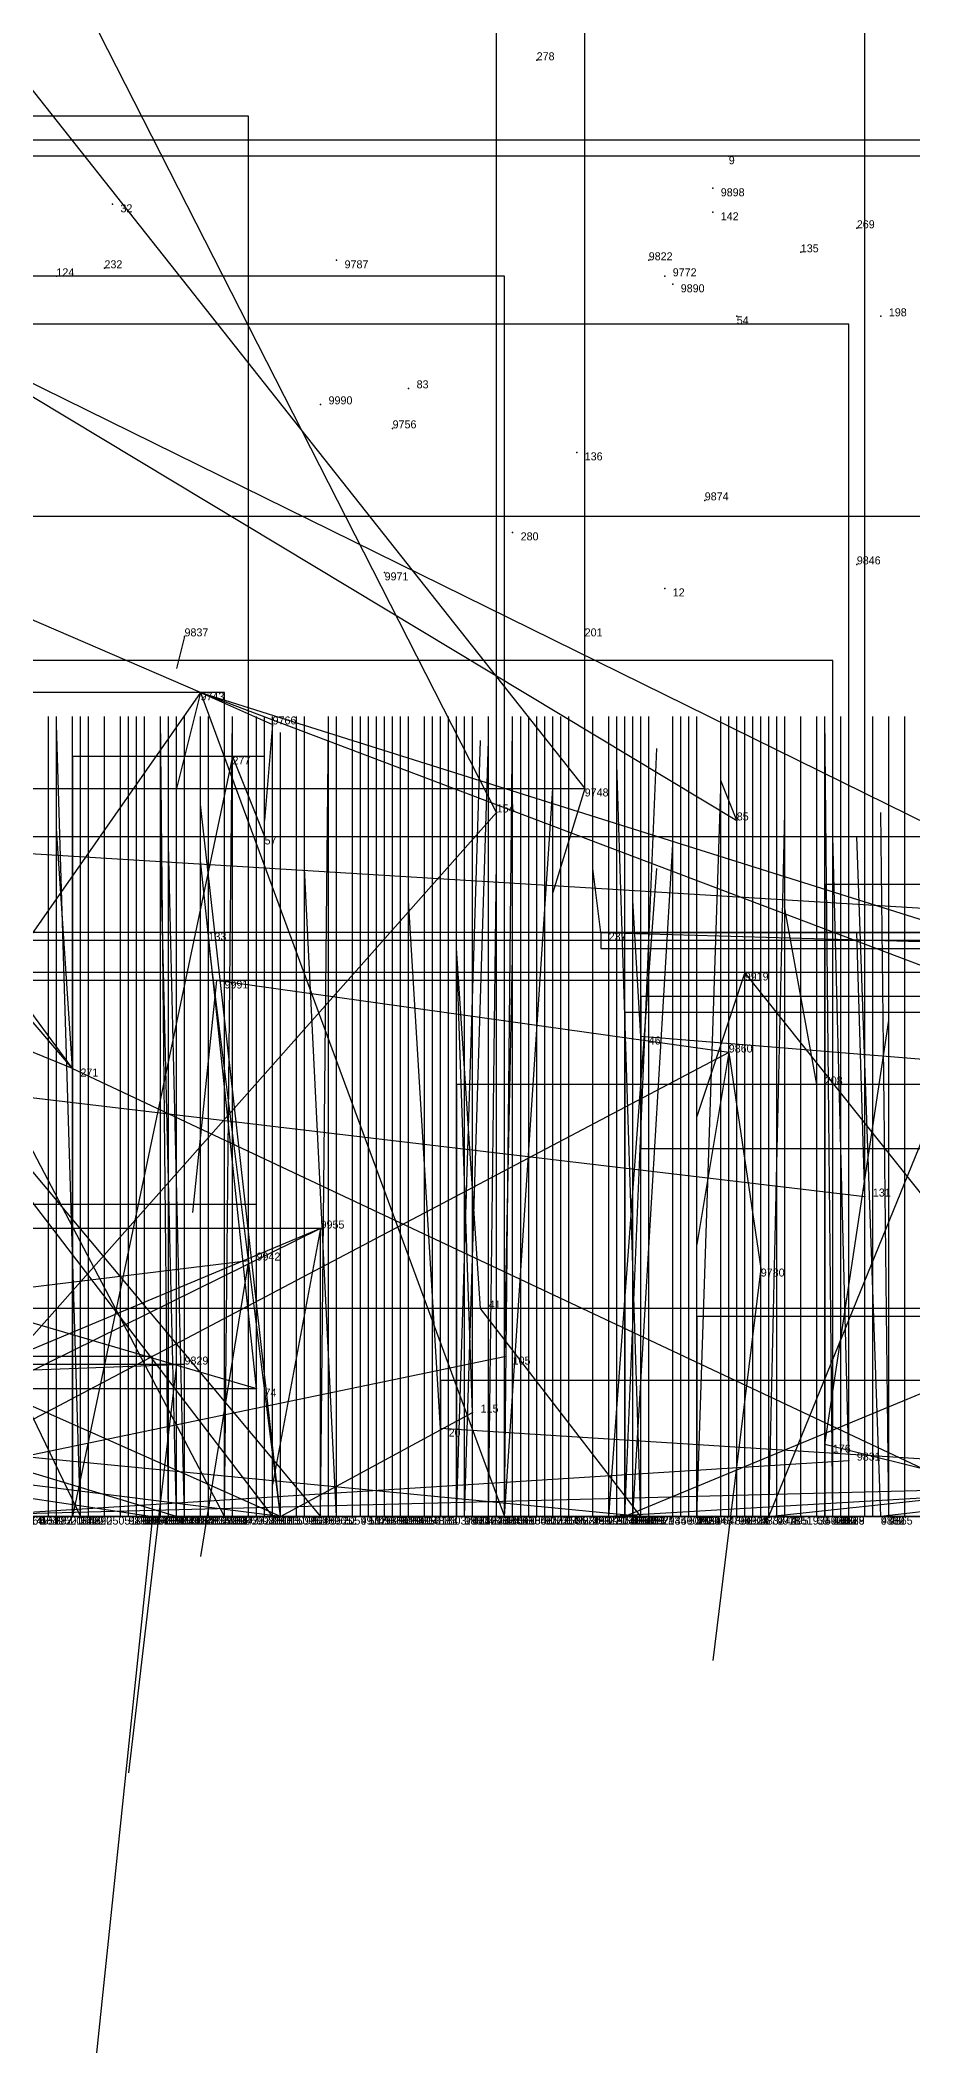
# Model space of a CAD drawing. Extents: x -0.07 to 1.1, y -0.07 to 1.1.
# Drawn here: x 0.121 to 0.23, y -0.067 to 0.1845 of the extents above; entities that cross this region are included whole.
import ezdxf

# ---------------------------------------------------------------- set-up
doc = ezdxf.new("R2010")
doc.units = 0
for name, color, linetype in [('Clients', 3, 'CONTINUOUS'), ('Facilities', 3, 'CONTINUOUS'), ('Facilities_lines', 3, 'CONTINUOUS'), ('Min_max_boxes', 1, 'CONTINUOUS'), ('Normals', 1, 'CONTINUOUS'), ('Source_points', 5, 'CONTINUOUS'), ('Text', 3, 'CONTINUOUS')]:
    doc.layers.add(name, color=color, linetype=linetype)

msp = doc.modelspace()

# ---------------------------------------------------------------- linework, layer by layer
at = {"layer": 'Clients', "color": 5}
for p in [(0.15, 0.099, 1), (0.189, 0.091, 1), (0.208, 0.087), (0.149, 0.085), (0.142, 0.072), (0.209, 0.068, 1), (0.143, 0.067, 1), (0.196, 0.06), (0.218, 0.054), (0.224, 0.04), (0.147, 0.032, 1), (0.211, 0.031, 1), (0.176, 0.026), (0.138, 0.019, 1), (0.179, 0.02), (0.148, 0.016), (0.175, 0.013), (0.171, 0.011), (0.219, 0.009), (0.222, 0.007, 1), (0.125, 0, 0.09), (0.126, 0, 0.057), (0.135, 0, 0.992), (0.139, 0, 0.967), (0.15, 0, 0.059), (0.15, 0, 0.085), (0.151, 0, 0.947), (0.156, 0, 0.064), (0.158, 0, 0.002), (0.173, 0, 0.951), (0.174, 0, 0.949), (0.177, 0, 0.008), (0.179, 0, 0.93), (0.179, 0, 0.966), (0.182, 0, 0.089), (0.192, 0, 0.999), (0.194, 0, 0.066), (0.194, 0, 0.959), (0.195, 0, 0.989), (0.197, 0, 0.926), (0.203, 0, 0.977), (0.22, 0, 0.083), (0.226, 0, 0.998), (0.227, 0, 0.034)]:
    msp.add_point(p, dxfattribs=at)
at = {"layer": 'Facilities', "color": 3}
for p in [(0.183, 0.182), (0.207, 0.17), (0.205, 0.166, 1), (0.13, 0.164), (0.205, 0.163), (0.223, 0.161), (0.129, 0.156), (0.158, 0.157, 1), (0.197, 0.157, 1), (0.216, 0.158), (0.123, 0.155), (0.199, 0.155, 1), (0.2, 0.154, 1), (0.208, 0.15), (0.226, 0.15), (0.167, 0.141), (0.156, 0.139, 1), (0.165, 0.136, 1), (0.188, 0.133), (0.204, 0.127, 1), (0.18, 0.123), (0.223, 0.119, 1), (0.164, 0.118, 1), (0.199, 0.116), (0.189, 0.111), (0.139, 0.11, 1), (0.141, 0.103, 1), (0.145, 0.095), (0.178, 0.088), (0.191, 0.073), (0.207, 0.058, 1), (0.125, 0.056), (0.156, 0.036, 1), (0.122, 0, 0.634), (0.122, 0, 0.614), (0.123, 0, 0.398), (0.123, 0, 0.657), (0.125, 0, 0.248), (0.125, 0, 0.506), (0.126, 0, 0.262), (0.127, 0, 0.42), (0.129, 0, 0.562), (0.131, 0, 0.668), (0.131, 0, 0.844), (0.132, 0, 0.665), (0.133, 0, 0.793), (0.133, 0, 0.825), (0.134, 0, 0.492), (0.134, 0, 0.34), (0.136, 0, 0.459), (0.136, 0, 0.38), (0.136, 0, 0.409), (0.136, 0, 0.856), (0.137, 0, 0.449), (0.137, 0, 0.903), (0.138, 0, 0.524), (0.138, 0, 0.972), (0.139, 0, 0.382), (0.141, 0, 0.142), (0.141, 0, 0.768), (0.142, 0, 0.431), (0.142, 0, 0.615), (0.142, 0, 0.573), (0.144, 0, 0.227), (0.144, 0, 0.383), (0.144, 0, 0.636), (0.144, 0, 0.927), (0.145, 0, 0.242), (0.145, 0, 0.886), (0.147, 0, 0.824), (0.148, 0, 0.156), (0.148, 0, 0.63), (0.149, 0, 0.184), (0.149, 0, 0.828), (0.151, 0, 0.029), (0.153, 0, 0.527), (0.153, 0, 0.81), (0.154, 0, 0.14), (0.154, 0, 0.697), (0.154, 0, 0.837), (0.157, 0, 0.725), (0.158, 0, 0.525), (0.16, 0, 0.286), (0.16, 0, 0.792), (0.161, 0, 0.238), (0.161, 0, 0.723), (0.162, 0, 0.362), (0.163, 0, 0.086), (0.163, 0, 0.546), (0.164, 0, 0.513), (0.164, 0, 0.807), (0.164, 0, 0.866), (0.165, 0, 0.772), (0.166, 0, 0.596), (0.166, 0, 0.887), (0.167, 0, 0.787), (0.169, 0, 0.829), (0.17, 0, 0.437), (0.171, 0, 0.253), (0.172, 0, 0.287), (0.173, 0, 0.189), (0.174, 0, 0.456), (0.174, 0, 0.599), (0.175, 0, 0.534), (0.175, 0, 0.65), (0.177, 0, 0.199), (0.177, 0, 0.277), (0.177, 0, 0.33), (0.178, 0, 0.161), (0.179, 0, 0.45), (0.179, 0, 0.594), (0.18, 0, 0.101), (0.18, 0, 0.521), (0.181, 0, 0.542), (0.181, 0, 0.861), (0.183, 0, 0.536), (0.183, 0, 0.794), (0.184, 0, 0.357), (0.184, 0, 0.585), (0.185, 0, 0.711), (0.186, 0, 0.584), (0.187, 0, 0.304), (0.187, 0, 0.579), (0.187, 0, 0.649), (0.187, 0, 0.789), (0.19, 0, 0.122), (0.19, 0, 0.212), (0.19, 0, 0.37), (0.19, 0, 0.841), (0.192, 0, 0.193), (0.192, 0, 0.52), (0.192, 0, 0.606), (0.193, 0, 0.34), (0.194, 0, 0.35), (0.194, 0, 0.649), (0.195, 0, 0.179), (0.195, 0, 0.55), (0.196, 0, 0.236), (0.196, 0, 0.045), (0.196, 0, 0.796), (0.197, 0, 0.272), (0.197, 0, 0.525), (0.2, 0, 0.349), (0.201, 0, 0.274), (0.201, 0, 0.646), (0.202, 0, 0.214), (0.202, 0, 0.343), (0.203, 0, 0.487), (0.203, 0, 0.638), (0.203, 0, 0.835), (0.206, 0, 0.265), (0.207, 0, 0.403), (0.207, 0, 0.296), (0.208, 0, 0.323), (0.208, 0, 0.267), (0.209, 0, 0.777), (0.21, 0, 0.61), (0.211, 0, 0.503), (0.212, 0, 0.332), (0.212, 0, 0.982), (0.213, 0, 0.414), (0.214, 0, 0.192), (0.216, 0, 0.696), (0.218, 0, 0.106), (0.218, 0, 0.428), (0.219, 0, 0.292), (0.219, 0, 0.777), (0.22, 0, 0.41), (0.22, 0, 0.27), (0.22, 0, 0.916), (0.22, 0, 0.799), (0.221, 0, 0.539), (0.225, 0, 0.429), (0.227, 0, 0.765), (0.229, 0, 0.273)]:
    msp.add_point(p, dxfattribs=at)
at = {"layer": 'Facilities_lines', "color": 3}
for p, q in [((0.178, 0.088), (0.098, 0.245)), ((0.079, 0.23, 1), (0.189, 0.091, 1)), ((0.125, 0.056), (0.041, 0.17)), ((0.105, 0.149), (0.208, 0.087)), ((0.105, 0.149), (0.235, 0.085)), ((0.125, 0.056), (0.057, 0.135)), ((0.141, 0.103, 1), (0.09, 0.125, 1)), ((0.125, 0.056), (0, 0.107, 0.062)), ((0.141, 0.103, 1), (0.069, 0, 0.932)), ((0.144, 0, 0.927), (0.09, 0.103, 1)), ((0.141, 0.103, 1), (0.309, 0.05, 1)), ((0.141, 0.103, 1), (0.302, 0.042, 1)), ((0.141, 0.103, 1), (0.179, 0, 0.93)), ((0.141, 0.103, 1), (0.15, 0.099, 1)), ((0.145, 0.095), (0.125, 0, 0.09)), ((0.145, 0.095), (0.149, 0.085)), ((0.178, 0.088), (0.1, 0, 0.083)), ((0.085, 0.085), (0.156, 0, 0.064)), ((0.085, 0.085), (0.126, 0, 0.057)), ((0.085, 0.085), (0.15, 0, 0.059)), ((0.085, 0.085), (0.314, 0.071)), ((0.191, 0.073), (0.235, 0.073)), ((0.191, 0.073), (0.262, 0.071)), ((0.151, 0, 0.029), (0.142, 0.072)), ((0.26, 0.004, 1), (0.209, 0.068, 1)), ((0.151, 0, 0.029), (0, 0.067, 0.049)), ((0.207, 0.058, 1), (0.143, 0.067, 1)), ((0.047, 0.061), (0.224, 0.04)), ((0.207, 0.058, 1), (0.097, 0, 0.964)), ((0.27, 0.054), (0.196, 0.06)), ((0.207, 0.058, 1), (0.211, 0.031, 1)), ((0.125, 0.056), (0.244, 0, 0.031)), ((0.125, 0.056), (0.244, 0, 0.045)), ((0.212, 0, 0.982), (0.234, 0.054, 1)), ((0.27, 0.054), (0.218, 0.054)), ((0.156, 0.036, 1), (0.07, 0, 0.973)), ((0.156, 0.036, 1), (0.083, 0, 0.999)), ((0.283, 0.037, 1), (0.194, 0, 0.959)), ((0, 0.014, 0.971), (0.147, 0.032, 1)), ((0.114, 0.026), (0.148, 0.016)), ((0.196, 0, 0.045), (0.176, 0.026)), ((0.151, 0, 0.029), (0, 0.019, 0.034)), ((0, 0.014, 0.971), (0.138, 0.019, 1)), ((0.138, 0, 0.972), (0.075, 0.019, 1)), ((0.102, 0.004), (0.179, 0.02)), ((0.022, 0.017, 1), (0.135, 0, 0.992)), ((0.151, 0, 0.029), (0.175, 0.013)), ((0.345, 0, 0.026), (0.171, 0.011)), ((0.196, 0, 0.045), (0.093, 0.01)), ((0.255, 0, 0.006), (0.219, 0.009)), ((0.111, 0, 0.952), (0.222, 0.007, 1)), ((0.26, 0.004, 1), (0.106, 0, 0.937)), ((0.26, 0.004, 1), (0.192, 0, 0.999)), ((0.212, 0, 0.982), (0.249, 0.004, 1)), ((0.26, 0.004, 1), (0.226, 0, 0.998)), ((0.196, 0, 0.045), (0.014, 0, 0.102)), ((0.027, 0, 0.901), (0.179, 0, 0.966)), ((0.049, 0, 0.081), (0.194, 0, 0.066)), ((0.138, 0, 0.972), (0.065, 0, 0.991)), ((0.271, 0, 0.095), (0.077, 0, 0.101)), ((0.081, 0, 0.902), (0.197, 0, 0.926)), ((0.088, 0, 0.055), (0.22, 0, 0.083)), ((0.137, 0, 0.903), (0.09, 0, 0.868)), ((0.137, 0, 0.903), (0.097, 0, 0.774)), ((0.111, 0, 0.952), (0.151, 0, 0.947)), ((0.111, 0, 0.952), (0.174, 0, 0.949)), ((0.137, 0, 0.903), (0.26, 0, 0.918)), ((0.138, 0, 0.972), (0.139, 0, 0.967)), ((0.271, 0, 0.095), (0.15, 0, 0.085)), ((0.151, 0, 0.029), (0.227, 0, 0.034)), ((0.151, 0, 0.029), (0.158, 0, 0.002)), ((0.151, 0, 0.029), (0.177, 0, 0.008)), ((0.151, 0, 0.029), (0.244, 0, 0.022)), ((0.151, 0, 0.029), (0.235, 0, 0.014)), ((0.151, 0, 0.029), (0.261, 0, 0.018)), ((0.151, 0, 0.029), (0.274, 0, 0.056)), ((0.151, 0, 0.029), (0.301, 0, 0.026)), ((0.163, 0, 0.086), (0.182, 0, 0.089)), ((0.212, 0, 0.982), (0.173, 0, 0.951)), ((0.212, 0, 0.982), (0.195, 0, 0.989)), ((0.196, 0, 0.045), (0.376, 0, 0.038)), ((0.196, 0, 0.045), (0.288, 0, 0.009)), ((0.268, 0, 0.987), (0.203, 0, 0.977))]:
    msp.add_line(p, q, dxfattribs=at)
at = {"layer": 'Min_max_boxes', "color": 1}
for p, q in [((0.189, 0.091, 0.928), (0.189, 0.277, 0.928)), ((0.189, 0.091, 1), (0.189, 0.277, 1)), ((0.178, 0), (0.178, 0.245)), ((0.178, 0, 0.083), (0.178, 0.245, 0.083)), ((0.224, 0), (0.224, 0.221)), ((0.224, 0, 0.004), (0.224, 0.221, 0.004)), ((0.147, 0.175, 0.801), (0, 0.175, 0.801)), ((0.147, 0.175, 1), (0, 0.175, 1)), ((0.147, 0, 0.801), (0.147, 0.175, 0.801)), ((0.147, 0, 1), (0.147, 0.175, 1)), ((0.147, 0.175, 0.801), (0.147, 0.175, 1)), ((0.314, 0.172), (0, 0.172)), ((0.314, 0.172, 0.073), (0, 0.172, 0.073)), ((0.244, 0.17), (0, 0.17)), ((0.244, 0.17, 0.062), (0, 0.17, 0.062)), ((0.179, 0.155), (0.005, 0.155)), ((0.179, 0.155, 0.085), (0.005, 0.155, 0.085)), ((0.179, 0), (0.179, 0.155)), ((0.179, 0, 0.085), (0.179, 0.155, 0.085)), ((0.179, 0.155), (0.179, 0.155, 0.085)), ((0.222, 0.149, 0.754), (0, 0.149, 0.754)), ((0.222, 0.149, 1), (0, 0.149, 1)), ((0.222, 0, 0.754), (0.222, 0.149, 0.754)), ((0.222, 0, 1), (0.222, 0.149, 1)), ((0.222, 0.149, 0.754), (0.222, 0.149, 1)), ((0.309, 0.125, 0.93), (0.069, 0.125, 0.93)), ((0.309, 0.125, 1), (0.069, 0.125, 1)), ((0.22, 0.107), (0.082, 0.107)), ((0.22, 0.107, 0.18), (0.082, 0.107, 0.18)), ((0.22, 0), (0.22, 0.107)), ((0.22, 0, 0.18), (0.22, 0.107, 0.18)), ((0.22, 0.107), (0.22, 0.107, 0.18)), ((0.144, 0.103, 0.927), (0.09, 0.103, 0.927)), ((0.144, 0.103, 1), (0.09, 0.103, 1)), ((0.144, 0, 0.927), (0.144, 0.103, 0.927)), ((0.144, 0, 1), (0.144, 0.103, 1)), ((0.144, 0.103, 0.927), (0.144, 0.103, 1)), ((0.149, 0.095), (0.125, 0.095)), ((0.125, 0.095), (0.125, 0)), ((0.149, 0.095, 0.09), (0.125, 0.095, 0.09)), ((0.125, 0.095, 0.09), (0.125, 0, 0.09)), ((0.125, 0.095), (0.125, 0.095, 0.09)), ((0.149, 0), (0.149, 0.095)), ((0.149, 0, 0.09), (0.149, 0.095, 0.09)), ((0.149, 0.095), (0.149, 0.095, 0.09)), ((0, 0.091, 0.928), (0.189, 0.091, 0.928)), ((0, 0.091, 1), (0.189, 0.091, 1)), ((0.189, 0.091, 0.928), (0.189, 0.091, 1)), ((0.053, 0.085), (0.235, 0.085)), ((0.053, 0.085), (0.235, 0.085)), ((0.454, 0.079), (0.219, 0.079)), ((0.219, 0.079), (0.219, 0)), ((0.454, 0.079, 0.056), (0.219, 0.079, 0.056)), ((0.219, 0.079, 0.056), (0.219, 0, 0.056)), ((0.219, 0.079), (0.219, 0.079, 0.056)), ((0.197, 0.073, 0.81), (0, 0.073, 0.81)), ((0.197, 0.073, 0.926), (0, 0.073, 0.926)), ((0.262, 0.073), (0.191, 0.073)), ((0.191, 0.073), (0.191, 0.071)), ((0.262, 0.073), (0.191, 0.073)), ((0.191, 0.073), (0.191, 0.071)), ((0.191, 0.073), (0.191, 0.073)), ((0.197, 0, 0.81), (0.197, 0.073, 0.81)), ((0.197, 0, 0.926), (0.197, 0.073, 0.926)), ((0.197, 0.073, 0.81), (0.197, 0.073, 0.926)), ((0.301, 0.072), (0, 0.072)), ((0.301, 0.072, 0.056), (0, 0.072, 0.056)), ((0.191, 0.071), (0.262, 0.071)), ((0.191, 0.071), (0.262, 0.071)), ((0.191, 0.071), (0.191, 0.071)), ((0.358, 0.068, 0.937), (0.106, 0.068, 0.937)), ((0.358, 0.068, 1), (0.106, 0.068, 1)), ((0.211, 0.067, 0.964), (0.097, 0.067, 0.964)), ((0.211, 0.067, 1), (0.097, 0.067, 1)), ((0.211, 0, 0.964), (0.211, 0.067, 0.964)), ((0.211, 0, 1), (0.211, 0.067, 1)), ((0.211, 0.067, 0.964), (0.211, 0.067, 1)), ((0.426, 0.063, 0.949), (0.194, 0.063, 0.949)), ((0.194, 0.063, 0.949), (0.194, 0, 0.949)), ((0.426, 0.063, 1), (0.194, 0.063, 1)), ((0.194, 0.063, 1), (0.194, 0, 1)), ((0.194, 0.063, 0.949), (0.194, 0.063, 1)), ((0.27, 0.065), (0.196, 0.065)), ((0.196, 0.065), (0.196, 0.046)), ((0.27, 0.065), (0.196, 0.065)), ((0.196, 0.065), (0.196, 0.046)), ((0.196, 0.065), (0.196, 0.065)), ((0.249, 0.054, 0.951), (0.173, 0.054, 0.951)), ((0.173, 0.054, 0.951), (0.173, 0, 0.951)), ((0.249, 0.054, 1), (0.173, 0.054, 1)), ((0.173, 0.054, 1), (0.173, 0, 1)), ((0.173, 0.054, 0.951), (0.173, 0.054, 1)), ((0.196, 0.046), (0.27, 0.046)), ((0.196, 0.046), (0.27, 0.046)), ((0.196, 0.046), (0.196, 0.046)), ((0.148, 0.039), (0.074, 0.039)), ((0.148, 0.039), (0.074, 0.039)), ((0.148, 0.016), (0.148, 0.039)), ((0.148, 0.016), (0.148, 0.039)), ((0.148, 0.039), (0.148, 0.039)), ((0.156, 0.036, 0.973), (0.07, 0.036, 0.973)), ((0.156, 0.036, 1), (0.07, 0.036, 1)), ((0.156, 0, 0.973), (0.156, 0.036, 0.973)), ((0.156, 0, 1), (0.156, 0.036, 1)), ((0.156, 0.036, 0.973), (0.156, 0.036, 1)), ((0.376, 0.026), (0.014, 0.026)), ((0.376, 0.026, 0.102), (0.014, 0.026, 0.102)), ((0.356, 0.025, 0.944), (0.203, 0.025, 0.944)), ((0.203, 0.025, 0.944), (0.203, 0, 0.944)), ((0.356, 0.025, 1), (0.203, 0.025, 1)), ((0.203, 0.025, 1), (0.203, 0, 1)), ((0.203, 0.025, 0.944), (0.203, 0.025, 1)), ((0.135, 0.02, 0.992), (0.015, 0.02, 0.992)), ((0.135, 0.02, 1), (0.015, 0.02, 1)), ((0.139, 0.019, 0.967), (0.065, 0.019, 0.967)), ((0.139, 0.019, 1), (0.065, 0.019, 1)), ((0.135, 0, 0.992), (0.135, 0.02, 0.992)), ((0.135, 0, 1), (0.135, 0.02, 1)), ((0.135, 0.02, 0.992), (0.135, 0.02, 1)), ((0.139, 0, 0.967), (0.139, 0.019, 0.967)), ((0.139, 0, 1), (0.139, 0.019, 1)), ((0.139, 0.019, 0.967), (0.139, 0.019, 1)), ((0.074, 0.016), (0.148, 0.016)), ((0.074, 0.016), (0.148, 0.016)), ((0.148, 0.016), (0.148, 0.016)), ((0.354, 0.017), (0.171, 0.017)), ((0.171, 0.017), (0.171, 0)), ((0.354, 0.017, 0.026), (0.171, 0.017, 0.026)), ((0.171, 0.017, 0.026), (0.171, 0, 0.026)), ((0.171, 0.017), (0.171, 0.017, 0.026)), ((0, 0), (0.301, 0)), ((0, 0, 0.056), (0.301, 0, 0.056)), ((0, 0), (0.314, 0)), ((0, 0, 0.073), (0.314, 0, 0.073)), ((0, 0), (0.244, 0)), ((0, 0, 0.062), (0.244, 0, 0.062)), ((0, 0, 0.801), (0.147, 0, 0.801)), ((0, 0, 1), (0.147, 0, 1)), ((0, 0, 0.754), (0.222, 0, 0.754)), ((0, 0, 1), (0.222, 0, 1)), ((0, 0, 0.81), (0.197, 0, 0.81)), ((0, 0, 0.926), (0.197, 0, 0.926)), ((0.005, 0), (0.179, 0)), ((0.005, 0, 0.085), (0.179, 0, 0.085)), ((0.008, 0), (0.224, 0)), ((0.008, 0, 0.004), (0.224, 0, 0.004)), ((0.014, 0), (0.376, 0)), ((0.014, 0, 0.102), (0.376, 0, 0.102)), ((0.015, 0, 0.992), (0.135, 0, 0.992)), ((0.015, 0, 1), (0.135, 0, 1)), ((0.027, 0, 0.777), (0.179, 0, 0.777)), ((0.179, 0, 0.777), (0.027, 0, 0.777)), ((0.027, 0, 0.966), (0.179, 0, 0.966)), ((0.179, 0, 0.966), (0.027, 0, 0.966)), ((0.049, 0, 0.034), (0.194, 0, 0.034)), ((0.194, 0, 0.034), (0.049, 0, 0.034)), ((0.049, 0, 0.081), (0.194, 0, 0.081)), ((0.194, 0, 0.081), (0.049, 0, 0.081)), ((0.065, 0, 0.967), (0.139, 0, 0.967)), ((0.065, 0, 1), (0.139, 0, 1)), ((0.069, 0, 0.93), (0.309, 0, 0.93)), ((0.069, 0, 1), (0.309, 0, 1)), ((0.07, 0, 0.973), (0.156, 0, 0.973)), ((0.07, 0, 1), (0.156, 0, 1)), ((0.077, 0, 0.085), (0.271, 0, 0.085)), ((0.271, 0, 0.085), (0.077, 0, 0.085)), ((0.077, 0, 0.101), (0.271, 0, 0.101)), ((0.271, 0, 0.101), (0.077, 0, 0.101)), ((0.082, 0), (0.22, 0)), ((0.082, 0, 0.18), (0.22, 0, 0.18)), ((0.09, 0, 0.774), (0.26, 0, 0.774)), ((0.26, 0, 0.774), (0.09, 0, 0.774)), ((0.09, 0, 0.918), (0.26, 0, 0.918)), ((0.26, 0, 0.918), (0.09, 0, 0.918)), ((0.09, 0, 0.927), (0.144, 0, 0.927)), ((0.09, 0, 1), (0.144, 0, 1)), ((0.097, 0, 0.964), (0.211, 0, 0.964)), ((0.097, 0, 1), (0.211, 0, 1)), ((0.098, 0), (0.178, 0)), ((0.098, 0, 0.083), (0.178, 0, 0.083)), ((0.106, 0, 0.937), (0.358, 0, 0.937)), ((0.106, 0, 1), (0.358, 0, 1)), ((0.125, 0), (0.149, 0)), ((0.125, 0, 0.09), (0.149, 0, 0.09)), ((0.125, 0), (0.125, 0, 0.09)), ((0.135, 0, 0.992), (0.135, 0, 1)), ((0.139, 0, 0.967), (0.139, 0, 1)), ((0.144, 0, 0.927), (0.144, 0, 1)), ((0.147, 0, 0.801), (0.147, 0, 1)), ((0.149, 0), (0.149, 0, 0.09)), ((0.156, 0, 0.973), (0.156, 0, 1)), ((0.163, 0, 0.086), (0.182, 0, 0.086)), ((0.182, 0, 0.086), (0.163, 0, 0.086)), ((0.163, 0, 0.086), (0.163, 0, 0.086)), ((0.163, 0, 0.089), (0.182, 0, 0.089)), ((0.182, 0, 0.089), (0.163, 0, 0.089)), ((0.163, 0, 0.089), (0.163, 0, 0.089)), ((0.163, 0, 0.086), (0.163, 0, 0.089)), ((0.163, 0, 0.086), (0.163, 0, 0.089)), ((0.171, 0), (0.354, 0)), ((0.171, 0, 0.026), (0.354, 0, 0.026)), ((0.171, 0), (0.171, 0, 0.026)), ((0.173, 0, 0.951), (0.249, 0, 0.951)), ((0.173, 0, 1), (0.249, 0, 1)), ((0.173, 0, 0.951), (0.173, 0, 1)), ((0.178, 0), (0.178, 0, 0.083)), ((0.179, 0), (0.179, 0, 0.085)), ((0.179, 0, 0.777), (0.179, 0, 0.777)), ((0.179, 0, 0.966), (0.179, 0, 0.966)), ((0.179, 0, 0.777), (0.179, 0, 0.966)), ((0.179, 0, 0.777), (0.179, 0, 0.966)), ((0.182, 0, 0.086), (0.182, 0, 0.086)), ((0.182, 0, 0.089), (0.182, 0, 0.089)), ((0.182, 0, 0.086), (0.182, 0, 0.089)), ((0.182, 0, 0.086), (0.182, 0, 0.089)), ((0.194, 0, 0.034), (0.194, 0, 0.034)), ((0.194, 0, 0.081), (0.194, 0, 0.081)), ((0.194, 0, 0.034), (0.194, 0, 0.081)), ((0.194, 0, 0.034), (0.194, 0, 0.081)), ((0.194, 0, 0.949), (0.426, 0, 0.949)), ((0.194, 0, 1), (0.426, 0, 1)), ((0.194, 0, 0.949), (0.194, 0, 1)), ((0.197, 0, 0.81), (0.197, 0, 0.926)), ((0.203, 0, 0.944), (0.356, 0, 0.944)), ((0.203, 0, 1), (0.356, 0, 1)), ((0.203, 0, 0.944), (0.203, 0, 1)), ((0.211, 0, 0.964), (0.211, 0, 1)), ((0.219, 0), (0.454, 0)), ((0.219, 0, 0.056), (0.454, 0, 0.056)), ((0.219, 0), (0.219, 0, 0.056)), ((0.22, 0), (0.22, 0, 0.18)), ((0.222, 0, 0.754), (0.222, 0, 1)), ((0.224, 0), (0.224, 0, 0.004))]:
    msp.add_line(p, q, dxfattribs=at)
at = {"layer": 'Normals', "color": 1}
for p, q in [((0.183, 0.182), (0.183, 0.182, 0.1)), ((0.207, 0.17), (0.207, 0.17, 0.1)), ((0.205, 0.166, 1), (0.205, 0.166, 1.1)), ((0.13, 0.164), (0.13, 0.164, 0.1)), ((0.205, 0.163), (0.205, 0.163, 0.1)), ((0.223, 0.161), (0.223, 0.161, 0.1)), ((0.129, 0.156), (0.129, 0.156, 0.1)), ((0.158, 0.157, 1), (0.158, 0.157, 1.1)), ((0.197, 0.157, 1), (0.197, 0.157, 1.1)), ((0.216, 0.158), (0.216, 0.158, 0.1)), ((0.123, 0.155), (0.123, 0.155, 0.1)), ((0.199, 0.155, 1), (0.199, 0.155, 1.1)), ((0.2, 0.154, 1), (0.2, 0.154, 1.1)), ((0.208, 0.15), (0.208, 0.15, 0.1)), ((0.226, 0.15), (0.226, 0.15, 0.1)), ((0.167, 0.141), (0.167, 0.141, 0.1)), ((0.156, 0.139, 1), (0.156, 0.139, 1.1)), ((0.165, 0.136, 1), (0.165, 0.136, 1.1)), ((0.188, 0.133), (0.188, 0.133, 0.1)), ((0.204, 0.127, 1), (0.204, 0.127, 1.1)), ((0.18, 0.123), (0.18, 0.123, 0.1)), ((0.223, 0.119, 1), (0.223, 0.119, 1.1)), ((0.164, 0.118, 1), (0.164, 0.118, 1.1)), ((0.199, 0.116), (0.199, 0.116, 0.1)), ((0.189, 0.111), (0.189, 0.111, 0.1)), ((0.139, 0.11, 1), (0.138, 0.106, 1.1)), ((0.141, 0.103, 1), (0.138, 0.091, 1.099)), ((0.122, 0, 0.634), (0.122, 0.1, 0.634)), ((0.122, 0, 0.614), (0.122, 0.1, 0.614)), ((0.123, 0, 0.398), (0.123, 0.1, 0.398)), ((0.123, 0, 0.657), (0.123, 0.1, 0.657)), ((0.126, 0, 0.057), (0.123, 0.099, 0.071)), ((0.125, 0, 0.09), (0.125, 0.1, 0.094)), ((0.125, 0, 0.248), (0.125, 0.1, 0.248)), ((0.125, 0, 0.506), (0.125, 0.1, 0.506)), ((0.126, 0, 0.262), (0.126, 0.1, 0.262)), ((0.127, 0, 0.42), (0.127, 0.1, 0.42)), ((0.129, 0, 0.562), (0.129, 0.1, 0.562)), ((0.131, 0, 0.668), (0.131, 0.1, 0.668)), ((0.131, 0, 0.844), (0.131, 0.1, 0.844)), ((0.132, 0, 0.665), (0.132, 0.1, 0.665)), ((0.133, 0, 0.793), (0.133, 0.1, 0.793)), ((0.133, 0, 0.825), (0.133, 0.1, 0.825)), ((0.134, 0, 0.492), (0.134, 0.1, 0.492)), ((0.134, 0, 0.34), (0.134, 0.1, 0.34)), ((0.136, 0, 0.459), (0.136, 0.1, 0.459)), ((0.136, 0, 0.38), (0.136, 0.1, 0.38)), ((0.136, 0, 0.409), (0.136, 0.1, 0.409)), ((0.137, 0, 0.903), (0.136, 0.1, 0.902)), ((0.136, 0, 0.856), (0.136, 0.1, 0.856)), ((0.137, 0, 0.449), (0.137, 0.1, 0.449)), ((0.138, 0, 0.524), (0.138, 0.1, 0.524)), ((0.139, 0, 0.382), (0.139, 0.1, 0.382)), ((0.141, 0, 0.142), (0.141, 0.1, 0.142)), ((0.141, 0, 0.768), (0.141, 0.1, 0.768)), ((0.142, 0, 0.431), (0.142, 0.1, 0.431)), ((0.142, 0, 0.615), (0.142, 0.1, 0.615)), ((0.142, 0, 0.573), (0.142, 0.1, 0.573)), ((0.144, 0, 0.227), (0.144, 0.1, 0.227)), ((0.144, 0, 0.383), (0.144, 0.1, 0.383)), ((0.144, 0, 0.636), (0.144, 0.1, 0.636)), ((0.144, 0, 0.927), (0.145, 0.1, 0.918)), ((0.145, 0, 0.242), (0.145, 0.1, 0.242)), ((0.145, 0, 0.886), (0.145, 0.1, 0.886)), ((0.147, 0, 0.824), (0.147, 0.1, 0.824)), ((0.148, 0, 0.156), (0.148, 0.1, 0.156)), ((0.148, 0, 0.63), (0.148, 0.1, 0.63)), ((0.149, 0, 0.184), (0.149, 0.1, 0.184)), ((0.149, 0, 0.828), (0.149, 0.1, 0.828)), ((0.15, 0.099, 1), (0.149, 0.087, 1.099)), ((0.15, 0, 0.085), (0.15, 0.1, 0.092)), ((0.15, 0, 0.059), (0.15, 0.099, 0.071)), ((0.153, 0, 0.527), (0.153, 0.1, 0.527)), ((0.153, 0, 0.81), (0.153, 0.1, 0.81)), ((0.154, 0, 0.14), (0.154, 0.1, 0.14)), ((0.154, 0, 0.697), (0.154, 0.1, 0.697)), ((0.154, 0, 0.837), (0.154, 0.1, 0.837)), ((0.156, 0, 0.064), (0.157, 0.099, 0.076)), ((0.157, 0, 0.725), (0.157, 0.1, 0.725)), ((0.158, 0, 0.525), (0.158, 0.1, 0.525)), ((0.16, 0, 0.286), (0.16, 0.1, 0.286)), ((0.16, 0, 0.792), (0.16, 0.1, 0.792)), ((0.161, 0, 0.238), (0.161, 0.1, 0.238)), ((0.161, 0, 0.723), (0.161, 0.1, 0.723)), ((0.162, 0, 0.362), (0.162, 0.1, 0.362)), ((0.163, 0, 0.086), (0.163, 0.1, 0.091)), ((0.163, 0, 0.546), (0.163, 0.1, 0.546)), ((0.164, 0, 0.513), (0.164, 0.1, 0.513)), ((0.164, 0, 0.807), (0.164, 0.1, 0.807)), ((0.164, 0, 0.866), (0.164, 0.1, 0.866)), ((0.165, 0, 0.772), (0.165, 0.1, 0.772)), ((0.166, 0, 0.596), (0.166, 0.1, 0.596)), ((0.166, 0, 0.887), (0.166, 0.1, 0.887)), ((0.167, 0, 0.787), (0.167, 0.1, 0.787)), ((0.169, 0, 0.829), (0.169, 0.1, 0.829)), ((0.17, 0, 0.437), (0.17, 0.1, 0.437)), ((0.171, 0, 0.253), (0.171, 0.1, 0.253)), ((0.172, 0, 0.287), (0.172, 0.1, 0.287)), ((0.173, 0, 0.189), (0.173, 0.1, 0.189)), ((0.174, 0, 0.456), (0.174, 0.1, 0.456)), ((0.174, 0, 0.599), (0.174, 0.1, 0.599)), ((0.175, 0, 0.534), (0.175, 0.1, 0.534)), ((0.175, 0, 0.65), (0.175, 0.1, 0.65)), ((0.177, 0, 0.199), (0.177, 0.1, 0.199)), ((0.177, 0, 0.277), (0.177, 0.1, 0.277)), ((0.177, 0, 0.33), (0.177, 0.1, 0.33)), ((0.178, 0, 0.161), (0.178, 0.1, 0.161)), ((0.179, 0, 0.45), (0.179, 0.1, 0.45)), ((0.179, 0, 0.594), (0.179, 0.1, 0.594)), ((0.179, 0, 0.93), (0.18, 0.099, 0.92)), ((0.18, 0, 0.101), (0.18, 0.1, 0.102)), ((0.18, 0, 0.521), (0.18, 0.1, 0.521)), ((0.181, 0, 0.542), (0.181, 0.1, 0.542)), ((0.181, 0, 0.861), (0.181, 0.1, 0.861)), ((0.182, 0, 0.089), (0.182, 0.1, 0.095)), ((0.183, 0, 0.536), (0.183, 0.1, 0.536)), ((0.183, 0, 0.794), (0.183, 0.1, 0.794)), ((0.184, 0, 0.357), (0.184, 0.1, 0.357)), ((0.184, 0, 0.585), (0.184, 0.1, 0.585)), ((0.185, 0, 0.711), (0.185, 0.1, 0.711)), ((0.186, 0, 0.584), (0.186, 0.1, 0.584)), ((0.187, 0, 0.304), (0.187, 0.1, 0.304)), ((0.187, 0, 0.579), (0.187, 0.1, 0.579)), ((0.187, 0, 0.649), (0.187, 0.1, 0.649)), ((0.187, 0, 0.789), (0.187, 0.1, 0.789)), ((0.19, 0, 0.122), (0.19, 0.1, 0.122)), ((0.19, 0, 0.212), (0.19, 0.1, 0.212)), ((0.19, 0, 0.37), (0.19, 0.1, 0.37)), ((0.19, 0, 0.841), (0.19, 0.1, 0.841)), ((0.192, 0, 0.193), (0.192, 0.1, 0.193)), ((0.192, 0, 0.52), (0.192, 0.1, 0.52)), ((0.192, 0, 0.606), (0.192, 0.1, 0.606)), ((0.193, 0, 0.34), (0.193, 0.1, 0.34)), ((0.194, 0, 0.35), (0.194, 0.1, 0.35)), ((0.194, 0, 0.649), (0.194, 0.1, 0.649)), ((0.195, 0, 0.179), (0.195, 0.1, 0.179)), ((0.195, 0, 0.55), (0.195, 0.1, 0.55)), ((0.196, 0, 0.236), (0.196, 0.1, 0.236)), ((0.196, 0, 0.796), (0.196, 0.1, 0.796)), ((0.197, 0, 0.272), (0.197, 0.1, 0.272)), ((0.197, 0, 0.525), (0.197, 0.1, 0.525)), ((0.197, 0, 0.926), (0.197, 0.1, 0.922)), ((0.2, 0, 0.349), (0.2, 0.1, 0.349)), ((0.201, 0, 0.274), (0.201, 0.1, 0.274)), ((0.201, 0, 0.646), (0.201, 0.1, 0.646)), ((0.202, 0, 0.214), (0.202, 0.1, 0.214)), ((0.202, 0, 0.343), (0.202, 0.1, 0.343)), ((0.203, 0, 0.487), (0.203, 0.1, 0.487)), ((0.203, 0, 0.638), (0.203, 0.1, 0.638)), ((0.203, 0, 0.835), (0.203, 0.1, 0.835)), ((0.206, 0, 0.265), (0.206, 0.1, 0.265)), ((0.207, 0, 0.403), (0.207, 0.1, 0.403)), ((0.207, 0, 0.296), (0.207, 0.1, 0.296)), ((0.208, 0, 0.323), (0.208, 0.1, 0.323)), ((0.208, 0, 0.267), (0.208, 0.1, 0.267)), ((0.209, 0, 0.777), (0.209, 0.1, 0.777)), ((0.21, 0, 0.61), (0.21, 0.1, 0.61)), ((0.211, 0, 0.503), (0.211, 0.1, 0.503)), ((0.212, 0, 0.332), (0.212, 0.1, 0.332)), ((0.213, 0, 0.414), (0.213, 0.1, 0.414)), ((0.214, 0, 0.192), (0.214, 0.1, 0.192)), ((0.216, 0, 0.696), (0.216, 0.1, 0.696)), ((0.218, 0, 0.106), (0.218, 0.1, 0.106)), ((0.218, 0, 0.428), (0.218, 0.1, 0.428)), ((0.22, 0, 0.083), (0.219, 0.1, 0.092)), ((0.219, 0, 0.292), (0.219, 0.1, 0.292)), ((0.219, 0, 0.777), (0.219, 0.1, 0.777)), ((0.22, 0, 0.41), (0.22, 0.1, 0.41)), ((0.22, 0, 0.27), (0.22, 0.1, 0.27)), ((0.22, 0, 0.916), (0.22, 0.1, 0.916)), ((0.22, 0, 0.799), (0.22, 0.1, 0.799)), ((0.221, 0, 0.539), (0.221, 0.1, 0.539)), ((0.225, 0, 0.429), (0.225, 0.1, 0.429)), ((0.227, 0, 0.765), (0.227, 0.1, 0.765)), ((0.229, 0, 0.273), (0.229, 0.1, 0.273)), ((0.145, 0.095), (0.145, 0.096, 0.1)), ((0.151, 0, 0.947), (0.151, 0.098, 0.928)), ((0.173, 0, 0.951), (0.176, 0.097, 0.925)), ((0.174, 0, 0.949), (0.177, 0.097, 0.925)), ((0.194, 0, 0.066), (0.194, 0.098, 0.084)), ((0.194, 0, 0.959), (0.198, 0.096, 0.933)), ((0.196, 0, 0.045), (0.193, 0.094, 0.079)), ((0.179, 0, 0.966), (0.185, 0.091, 0.926)), ((0.189, 0.091, 1), (0.185, 0.078, 1.099)), ((0.203, 0, 0.977), (0.206, 0.091, 0.935)), ((0.208, 0.087), (0.206, 0.092, 0.1)), ((0.151, 0, 0.029), (0.141, 0.089, 0.072)), ((0.178, 0.088), (0.178, 0.089, 0.1)), ((0.125, 0.056), (0.123, 0.086, 0.095)), ((0.142, 0.072), (0.142, 0.088, 0.099)), ((0.149, 0.085), (0.149, 0.087, 0.1)), ((0.212, 0, 0.982), (0.214, 0.088, 0.935)), ((0.227, 0, 0.034), (0.226, 0.088, 0.081)), ((0.138, 0, 0.972), (0.136, 0.084, 0.918)), ((0.139, 0, 0.967), (0.137, 0.084, 0.913)), ((0.195, 0, 0.989), (0.2, 0.084, 0.934)), ((0.222, 0.007, 1), (0.22, 0.085, 0.937)), ((0.226, 0, 0.998), (0.223, 0.085, 0.945)), ((0.148, 0.016), (0.141, 0.082, 0.074)), ((0.158, 0, 0.002), (0.154, 0.081, 0.06)), ((0.177, 0, 0.008), (0.178, 0.082, 0.065)), ((0.191, 0.073), (0.19, 0.081, 0.1)), ((0.192, 0, 0.999), (0.198, 0.081, 0.941)), ((0.171, 0.011), (0.167, 0.077, 0.075)), ((0.196, 0.06), (0.195, 0.077, 0.098)), ((0.218, 0.054), (0.214, 0.076, 0.097)), ((0.224, 0.04), (0.223, 0.073, 0.094)), ((0.176, 0.026), (0.173, 0.071, 0.089)), ((0.175, 0.013), (0.173, 0.071, 0.081)), ((0.179, 0.02), (0.18, 0.07, 0.087)), ((0.209, 0.068, 1), (0.203, 0.05, 1.098)), ((0.143, 0.067, 1), (0.14, 0.038, 1.096)), ((0.219, 0.009), (0.227, 0.062, 0.084)), ((0.207, 0.058, 1), (0.203, 0.034, 1.097)), ((0.156, 0.036, 1), (0.15, 0.004, 1.095)), ((0.147, 0.032, 1), (0.141, -0.005, 1.093)), ((0.211, 0.031, 1), (0.205, -0.018, 1.087)), ((0.138, 0.019, 1), (0.132, -0.032, 1.086)), ((0.135, 0, 0.992), (0.128, -0.067, 1.066))]:
    msp.add_line(p, q, dxfattribs=at)
at = {"layer": 'Source_points', "color": 5}
for p in [(0.183, 0.182), (0.207, 0.17), (0.205, 0.166, 1), (0.13, 0.164), (0.205, 0.163), (0.223, 0.161), (0.129, 0.156), (0.158, 0.157, 1), (0.197, 0.157, 1), (0.216, 0.158), (0.123, 0.155), (0.199, 0.155, 1), (0.2, 0.154, 1), (0.208, 0.15), (0.226, 0.15), (0.167, 0.141), (0.156, 0.139, 1), (0.165, 0.136, 1), (0.188, 0.133), (0.204, 0.127, 1), (0.18, 0.123), (0.223, 0.119, 1), (0.164, 0.118, 1), (0.199, 0.116), (0.189, 0.111), (0.139, 0.11, 1), (0.141, 0.103, 1), (0.15, 0.099, 1), (0.145, 0.095), (0.189, 0.091, 1), (0.178, 0.088), (0.208, 0.087), (0.149, 0.085), (0.191, 0.073), (0.142, 0.072), (0.209, 0.068, 1), (0.143, 0.067, 1), (0.196, 0.06), (0.207, 0.058, 1), (0.125, 0.056), (0.218, 0.054), (0.224, 0.04), (0.156, 0.036, 1), (0.147, 0.032, 1), (0.211, 0.031, 1), (0.176, 0.026), (0.138, 0.019, 1), (0.179, 0.02), (0.148, 0.016), (0.175, 0.013), (0.171, 0.011), (0.219, 0.009), (0.222, 0.007, 1), (0.122, 0, 0.634), (0.122, 0, 0.614), (0.123, 0, 0.398), (0.123, 0, 0.657), (0.125, 0, 0.09), (0.125, 0, 0.248), (0.125, 0, 0.506), (0.126, 0, 0.057), (0.126, 0, 0.262), (0.127, 0, 0.42), (0.129, 0, 0.562), (0.131, 0, 0.668), (0.131, 0, 0.844), (0.132, 0, 0.665), (0.133, 0, 0.793), (0.133, 0, 0.825), (0.134, 0, 0.492), (0.134, 0, 0.34), (0.135, 0, 0.992), (0.136, 0, 0.459), (0.136, 0, 0.38), (0.136, 0, 0.409), (0.136, 0, 0.856), (0.137, 0, 0.449), (0.137, 0, 0.903), (0.138, 0, 0.524), (0.138, 0, 0.972), (0.139, 0, 0.382), (0.139, 0, 0.967), (0.141, 0, 0.142), (0.141, 0, 0.768), (0.142, 0, 0.431), (0.142, 0, 0.615), (0.142, 0, 0.573), (0.144, 0, 0.227), (0.144, 0, 0.383), (0.144, 0, 0.636), (0.144, 0, 0.927), (0.145, 0, 0.242), (0.145, 0, 0.886), (0.147, 0, 0.824), (0.148, 0, 0.156), (0.148, 0, 0.63), (0.149, 0, 0.184), (0.149, 0, 0.828), (0.15, 0, 0.059), (0.15, 0, 0.085), (0.151, 0, 0.029), (0.151, 0, 0.947), (0.153, 0, 0.527), (0.153, 0, 0.81), (0.154, 0, 0.14), (0.154, 0, 0.697), (0.154, 0, 0.837), (0.156, 0, 0.064), (0.157, 0, 0.725), (0.158, 0, 0.002), (0.158, 0, 0.525), (0.16, 0, 0.286), (0.16, 0, 0.792), (0.161, 0, 0.238), (0.161, 0, 0.723), (0.162, 0, 0.362), (0.163, 0, 0.086), (0.163, 0, 0.546), (0.164, 0, 0.513), (0.164, 0, 0.807), (0.164, 0, 0.866), (0.165, 0, 0.772), (0.166, 0, 0.596), (0.166, 0, 0.887), (0.167, 0, 0.787), (0.169, 0, 0.829), (0.17, 0, 0.437), (0.171, 0, 0.253), (0.172, 0, 0.287), (0.173, 0, 0.189), (0.173, 0, 0.951), (0.174, 0, 0.456), (0.174, 0, 0.599), (0.174, 0, 0.949), (0.175, 0, 0.534), (0.175, 0, 0.65), (0.177, 0, 0.008), (0.177, 0, 0.199), (0.177, 0, 0.277), (0.177, 0, 0.33), (0.178, 0, 0.161), (0.179, 0, 0.45), (0.179, 0, 0.594), (0.179, 0, 0.93), (0.179, 0, 0.966), (0.18, 0, 0.101), (0.18, 0, 0.521), (0.181, 0, 0.542), (0.181, 0, 0.861), (0.182, 0, 0.089), (0.183, 0, 0.536), (0.183, 0, 0.794), (0.184, 0, 0.357), (0.184, 0, 0.585), (0.185, 0, 0.711), (0.186, 0, 0.584), (0.187, 0, 0.304), (0.187, 0, 0.579), (0.187, 0, 0.649), (0.187, 0, 0.789), (0.19, 0, 0.122), (0.19, 0, 0.212), (0.19, 0, 0.37), (0.19, 0, 0.841), (0.192, 0, 0.193), (0.192, 0, 0.52), (0.192, 0, 0.606), (0.192, 0, 0.999), (0.193, 0, 0.34), (0.194, 0, 0.066), (0.194, 0, 0.35), (0.194, 0, 0.649), (0.194, 0, 0.959), (0.195, 0, 0.179), (0.195, 0, 0.55), (0.195, 0, 0.989), (0.196, 0, 0.236), (0.196, 0, 0.045), (0.196, 0, 0.796), (0.197, 0, 0.272), (0.197, 0, 0.525), (0.197, 0, 0.926), (0.2, 0, 0.349), (0.201, 0, 0.274), (0.201, 0, 0.646), (0.202, 0, 0.214), (0.202, 0, 0.343), (0.203, 0, 0.487), (0.203, 0, 0.638), (0.203, 0, 0.977), (0.203, 0, 0.835), (0.206, 0, 0.265), (0.207, 0, 0.403), (0.207, 0, 0.296), (0.208, 0, 0.323), (0.208, 0, 0.267), (0.209, 0, 0.777), (0.21, 0, 0.61), (0.211, 0, 0.503), (0.212, 0, 0.332), (0.212, 0, 0.982), (0.213, 0, 0.414), (0.214, 0, 0.192), (0.216, 0, 0.696), (0.218, 0, 0.106), (0.218, 0, 0.428), (0.219, 0, 0.292), (0.219, 0, 0.777), (0.22, 0, 0.083), (0.22, 0, 0.41), (0.22, 0, 0.27), (0.22, 0, 0.916), (0.22, 0, 0.799), (0.221, 0, 0.539), (0.225, 0, 0.429), (0.226, 0, 0.998), (0.227, 0, 0.034), (0.227, 0, 0.765), (0.229, 0, 0.273)]:
    msp.add_point(p, dxfattribs=at)

# ---------------------------------------------------------------- texts
at = {"layer": 'Text', "color": 3}
for s, p in [('278', (0.183, 0.182)), ('9', (0.207, 0.169)), ('9898', (0.206, 0.165, 1)), ('32', (0.131, 0.163)), ('142', (0.206, 0.162)), ('269', (0.223, 0.161)), ('135', (0.216, 0.158)), ('124', (0.123, 0.155)), ('232', (0.129, 0.156)), ('9787', (0.159, 0.156, 1)), ('9822', (0.197, 0.157, 1)), ('9772', (0.2, 0.155, 1)), ('9890', (0.201, 0.153, 1)), ('198', (0.227, 0.15)), ('54', (0.208, 0.149)), ('83', (0.168, 0.141)), ('9990', (0.157, 0.139, 1)), ('9756', (0.165, 0.136, 1)), ('136', (0.189, 0.132)), ('9874', (0.204, 0.127, 1)), ('280', (0.181, 0.122)), ('9846', (0.223, 0.119, 1)), ('9971', (0.164, 0.117, 1)), ('12', (0.2, 0.115)), ('9837', (0.139, 0.11, 1)), ('201', (0.189, 0.11)), ('9743', (0.141, 0.102, 1)), ('9766', (0.15, 0.099, 1)), ('277', (0.145, 0.094)), ('9748', (0.189, 0.09, 1)), ('154', (0.178, 0.088)), ('85', (0.208, 0.087)), ('57', (0.149, 0.084)), ('133', (0.142, 0.072)), ('237', (0.192, 0.072)), ('9919', (0.209, 0.067, 1)), ('9991', (0.144, 0.066, 1)), ('46', (0.197, 0.059)), ('9860', (0.207, 0.058, 1)), ('271', (0.126, 0.055)), ('208', (0.219, 0.054)), ('131', (0.225, 0.04)), ('9955', (0.156, 0.036, 1)), ('9942', (0.148, 0.032, 1)), ('9780', (0.211, 0.03, 1)), ('41', (0.177, 0.026)), ('9829', (0.139, 0.019, 1)), ('105', (0.18, 0.019)), ('74', (0.149, 0.015)), ('115', (0.176, 0.013)), ('20', (0.172, 0.01)), ('176', (0.22, 0.008)), ('9831', (0.223, 0.007, 1)), ('5145', (0.119, -0.001, 0.544)), ('60', (0.12, -0.001, 0.194)), ('4810', (0.121, -0.001, 0.354)), ('5049', (0.121, -0.001, 0.554)), ('5182', (0.122, -0.001, 0.634)), ('5237', (0.122, -0.001, 0.614)), ('5003', (0.124, -0.001, 0.398)), ('5210', (0.124, -0.001, 0.657)), ('5122', (0.126, -0.001, 0.506)), ('246', (0.126, -0.001, 0.248)), ('126', (0.126, -0.001, 0.09)), ('4822', (0.127, -0.001, 0.262)), ('4990', (0.127, -0.001, 0.42)), ('67', (0.127, -0.001, 0.057)), ('5051', (0.13, -0.001, 0.562)), ('5159', (0.132, -0.001, 0.665)), ('5216', (0.132, -0.001, 0.668)), ('9892', (0.132, -0.001, 0.844)), ('9908', (0.133, -0.001, 0.793)), ('4954', (0.134, -0.001, 0.492)), ('9997', (0.134, -0.001, 0.825)), ('4966', (0.135, -0.001, 0.34)), ('9820', (0.135, -0.001, 0.992)), ('4871', (0.136, -0.001, 0.459)), ('4884', (0.136, -0.001, 0.38)), ('5036', (0.137, -0.001, 0.409)), ('9827', (0.137, -0.001, 0.903)), ('9917', (0.137, -0.001, 0.856)), ('4924', (0.138, -0.001, 0.449)), ('9746', (0.138, -0.001, 0.972)), ('5085', (0.139, -0.001, 0.524)), ('5028', (0.14, -0.001, 0.382)), ('9731', (0.14, -0.001, 0.967)), ('9783', (0.141, -0.001, 0.768)), ('223', (0.141, -0.001, 0.142)), ('4837', (0.142, -0.001, 0.431)), ('5109', (0.142, -0.001, 0.615)), ('5238', (0.143, -0.001, 0.573)), ('4907', (0.144, -0.001, 0.383)), ('5234', (0.144, -0.001, 0.636)), ('9936', (0.145, -0.001, 0.927)), ('103', (0.145, -0.001, 0.227)), ('9773', (0.146, -0.001, 0.886)), ('143', (0.146, -0.001, 0.242)), ('5071', (0.148, -0.001, 0.63)), ('9988', (0.148, -0.001, 0.824)), ('225', (0.149, -0.001, 0.156)), ('9801', (0.15, -0.001, 0.828)), ('66', (0.15, -0.001, 0.184)), ('9850', (0.151, -0.001, 0.947)), ('116', (0.151, -0.001, 0.059)), ('166', (0.151, -0.001, 0.085)), ('15', (0.152, -0.001, 0.029)), ('5096', (0.153, -0.001, 0.527)), ('9852', (0.154, -0.001, 0.81)), ('9964', (0.154, -0.001, 0.837)), ('5166', (0.155, -0.001, 0.697)), ('129', (0.155, -0.001, 0.14)), ('5065', (0.157, -0.001, 0.725)), ('89', (0.157, -0.001, 0.064)), ('5205', (0.158, -0.001, 0.525)), ('52', (0.159, -0.001, 0.002)), ('4974', (0.161, -0.001, 0.286)), ('9970', (0.161, -0.001, 0.792)), ('5025', (0.162, -0.001, 0.362)), ('5170', (0.162, -0.001, 0.723)), ('137', (0.162, -0.001, 0.238)), ('5204', (0.164, -0.001, 0.513)), ('5235', (0.164, -0.001, 0.546)), ('9811', (0.164, -0.001, 0.807)), ('118', (0.164, -0.001, 0.086)), ('9928', (0.165, -0.001, 0.866)), ('5054', (0.166, -0.001, 0.596)), ('9735', (0.166, -0.001, 0.772)), ('9960', (0.167, -0.001, 0.887)), ('9853', (0.168, -0.001, 0.787)), ('9911', (0.169, -0.001, 0.829)), ('4881', (0.17, -0.001, 0.437)), ('184', (0.171, -0.001, 0.253)), ('5037', (0.172, -0.001, 0.287)), ('9881', (0.174, -0.001, 0.949)), ('9900', (0.174, -0.001, 0.951)), ('158', (0.174, -0.001, 0.189)), ('4823', (0.175, -0.001, 0.456)), ('5150', (0.175, -0.001, 0.599)), ('5212', (0.175, -0.001, 0.534)), ('5243', (0.175, -0.001, 0.65)), ('4861', (0.177, -0.001, 0.277)), ('4864', (0.178, -0.001, 0.33)), ('202', (0.178, -0.001, 0.008)), ('255', (0.178, -0.001, 0.199)), ('283', (0.178, -0.001, 0.161)), ('4853', (0.179, -0.001, 0.45)), ('5101', (0.179, -0.001, 0.594)), ('9759', (0.179, -0.001, 0.93)), ('9764', (0.179, -0.001, 0.966)), ('5160', (0.18, -0.001, 0.521)), ('75', (0.18, -0.001, 0.101)), ('5055', (0.182, -0.001, 0.542)), ('9848', (0.182, -0.001, 0.861)), ('150', (0.182, -0.001, 0.089)), ('5023', (0.184, -0.001, 0.357)), ('5171', (0.184, -0.001, 0.536)), ('9762', (0.184, -0.001, 0.794)), ('5103', (0.185, -0.001, 0.585)), ('5183', (0.185, -0.001, 0.711)), ('5047', (0.186, -0.001, 0.584)), ('5057', (0.187, -0.001, 0.579)), ('5027', (0.188, -0.001, 0.304)), ('5227', (0.188, -0.001, 0.649)), ('9830', (0.188, -0.001, 0.789)), ('4997', (0.19, -0.001, 0.37)), ('233', (0.19, -0.001, 0.212)), ('181', (0.19, -0.001, 0.122)), ('9999', (0.191, -0.001, 0.841)), ('221', (0.192, -0.001, 0.193)), ('5075', (0.193, -0.001, 0.52)), ('5143', (0.193, -0.001, 0.606)), ('9730', (0.193, -0.001, 0.999)), ('5031', (0.194, -0.001, 0.34)), ('4947', (0.195, -0.001, 0.35)), ('5187', (0.195, -0.001, 0.649)), ('9878', (0.195, -0.001, 0.989)), ('9906', (0.195, -0.001, 0.959)), ('119', (0.195, -0.001, 0.066)), ('5111', (0.196, -0.001, 0.55)), ('9969', (0.196, -0.001, 0.796)), ('163', (0.196, -0.001, 0.179)), ('4977', (0.197, -0.001, 0.272)), ('6', (0.197, -0.001, 0.236)), ('286', (0.197, -0.001, 0.045)), ('5213', (0.198, -0.001, 0.525)), ('9794', (0.198, -0.001, 0.926)), ('4902', (0.201, -0.001, 0.274)), ('5007', (0.201, -0.001, 0.349)), ('5092', (0.202, -0.001, 0.646)), ('4820', (0.203, -0.001, 0.343)), ('4921', (0.203, -0.001, 0.487)), ('5134', (0.203, -0.001, 0.638)), ('9769', (0.203, -0.001, 0.977)), ('195', (0.203, -0.001, 0.214)), ('9996', (0.204, -0.001, 0.835)), ('4879', (0.206, -0.001, 0.265)), ('4862', (0.207, -0.001, 0.403)), ('4890', (0.207, -0.001, 0.296)), ('4904', (0.209, -0.001, 0.323)), ('4918', (0.209, -0.001, 0.267)), ('9924', (0.209, -0.001, 0.777)), ('5167', (0.21, -0.001, 0.61)), ('4833', (0.211, -0.001, 0.503)), ('4911', (0.213, -0.001, 0.332)), ('9978', (0.213, -0.001, 0.982)), ('4995', (0.214, -0.001, 0.414)), ('44', (0.214, -0.001, 0.192)), ('5193', (0.216, -0.001, 0.696)), ('69', (0.218, -0.001, 0.106)), ('4928', (0.219, -0.001, 0.428)), ('5032', (0.219, -0.001, 0.292)), ('4960', (0.22, -0.001, 0.27)), ('9873', (0.22, -0.001, 0.777)), ('9932', (0.22, -0.001, 0.916)), ('4859', (0.221, -0.001, 0.41)), ('5228', (0.221, -0.001, 0.539)), ('9989', (0.221, -0.001, 0.799)), ('76', (0.221, -0.001, 0.083)), ('4832', (0.226, -0.001, 0.429)), ('9869', (0.226, -0.001, 0.998)), ('43', (0.227, -0.001, 0.034)), ('9865', (0.227, -0.001, 0.765))]:
    msp.add_text(s, height=0.001, dxfattribs=at).set_placement(p)

doc.saveas('drawing.dxf')
